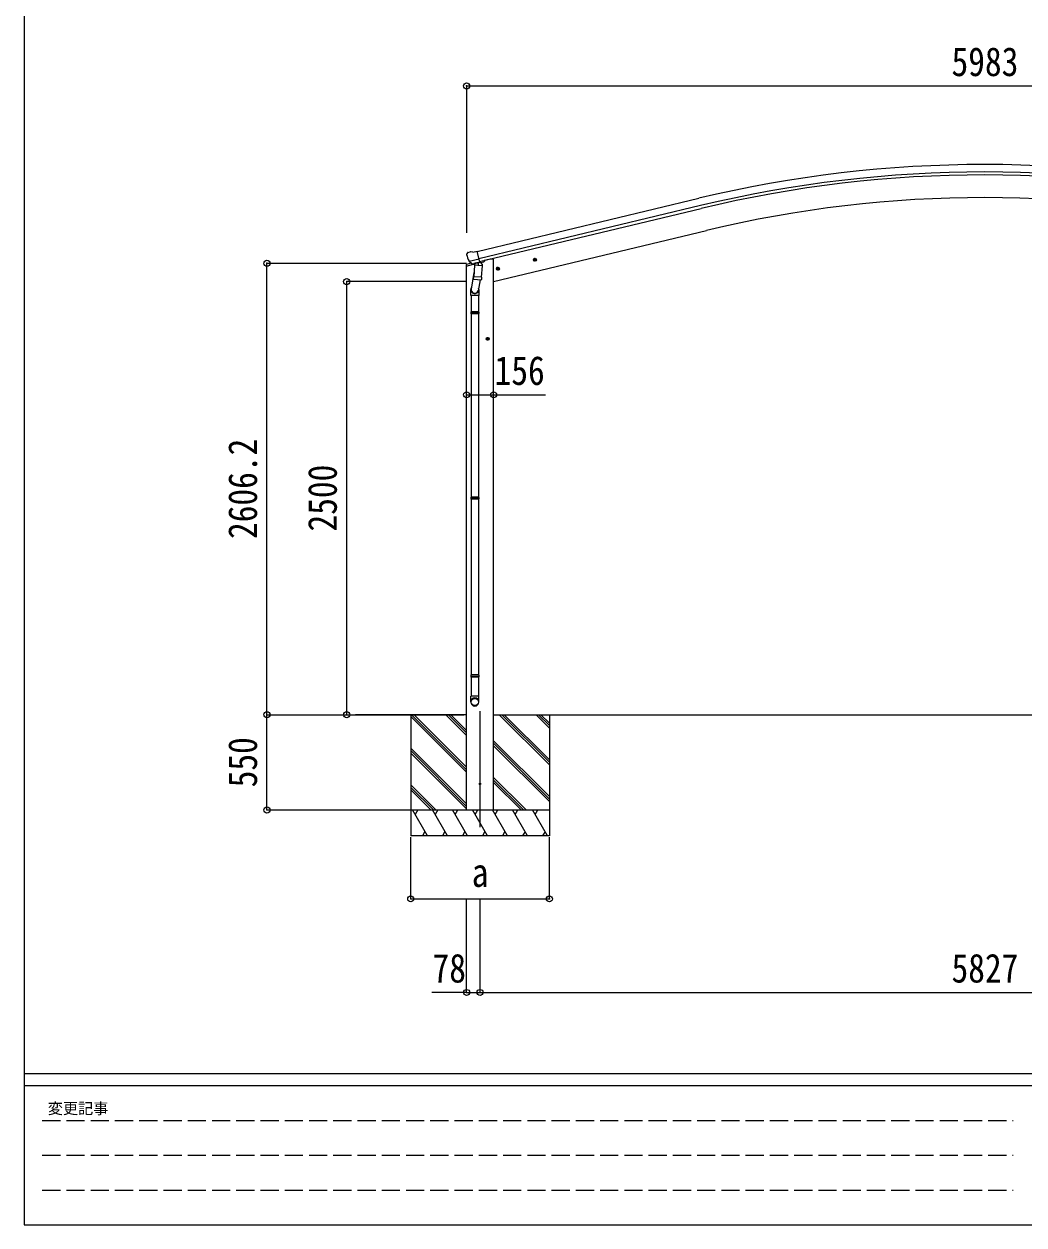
# Model space of a CAD drawing. Units: millimetres at full size, sheet at 1:35. Extents: x -9783 to 9892, y -6828 to 6752.
# Drawn here: x -9783 to -4012, y -6828 to 105 of the extents above; entities that cross this region are included whole.
import ezdxf
from ezdxf.enums import TextEntityAlignment as Align

# ---------------------------------------------------------------- set-up
doc = ezdxf.new("R2010")
doc.units = ezdxf.units.MM
doc.header["$LTSCALE"] = 35
doc.header["$PDMODE"] = 32
doc.header["$PDSIZE"] = 35
doc.linetypes.add('DASHED3', pattern=[4, 3, -1])
for name, color, linetype, lineweight in [('0-0_0', 7, 'Continuous', 9), ('0-1_本体', 4, 'Continuous', 9), ('0-2_部品', 7, 'Continuous', 9), ('0-8_PARTS2', 2, 'Continuous', 9), ('0-A_寸法', 6, 'Continuous', 9), ('F-0_240', 7, 'Continuous', 9)]:
    doc.layers.add(name, color=color, linetype=linetype, lineweight=lineweight)
doc.styles.add('ＭＳ ゴシック', font='')
doc.styles.get('ＭＳ ゴシック').set_extended_font_data('MS Gothic')

msp = doc.modelspace()

# ---------------------------------------------------------------- linework, layer by layer
at = {"layer": '0-0_0'}
for p, q in [((-7228.8, -3882.45), (-7870.3, -3882.46)), ((-7550.8, -3882.44), (-7550.8, -4582.44)), ((-7228.8, -4213.95), (-7550.8, -3891.95)), ((-7228.8, -4199.81), (-7546.16, -3882.45)), ((-7228.8, -4185.66), (-7532.02, -3882.45)), ((-7228.8, -4001.82), (-7348.18, -3882.44)), ((-7228.8, -3987.68), (-7334.04, -3882.44)), ((-7228.8, -3973.53), (-7319.9, -3882.44)), ((-7072.75, -3882.45), (-1401.86, -3882.45)), ((-6750.8, -4171.45), (-7039.81, -3882.44)), ((-6750.8, -4157.31), (-7025.67, -3882.44)), ((-6750.8, -4143.16), (-7011.53, -3882.44)), ((-6750.8, -3959.32), (-6827.68, -3882.44)), ((-6750.8, -3945.18), (-6813.54, -3882.44)), ((-6750.8, -3931.03), (-6799.4, -3882.44)), ((-6750.8, -3882.44), (-6750.8, -4582.44)), ((-7228.8, -4397.8), (-7550.8, -4075.8)), ((-7228.8, -4411.94), (-7550.8, -4089.94)), ((-6750.8, -4355.3), (-7072.8, -4033.3)), ((-6750.8, -4369.44), (-7072.8, -4047.44)), ((-6750.8, -4383.58), (-7072.8, -4061.58)), ((-7228.8, -4426.08), (-7550.8, -4104.08)), ((-7406.29, -4432.44), (-7550.8, -4287.93)), ((-6885.79, -4432.44), (-7072.8, -4245.43)), ((-6899.93, -4432.44), (-7072.8, -4259.57)), ((-6914.08, -4432.44), (-7072.8, -4273.71)), ((-7420.43, -4432.44), (-7550.8, -4302.07)), ((-7434.58, -4432.44), (-7550.8, -4316.21)), ((-7550.8, -4432.44), (-6750.8, -4432.44)), ((-7453.91, -4582.44), (-7540.51, -4432.44)), ((-7510.51, -4432.44), (-7525.51, -4458.42)), ((-7338.44, -4582.44), (-7425.04, -4432.44)), ((-7395.04, -4432.44), (-7410.04, -4458.42)), ((-7222.97, -4582.44), (-7309.57, -4432.44)), ((-7294.57, -4458.42), (-7279.57, -4432.44)), ((-7228.55, -4432.45), (-7073.05, -4432.45)), ((-7107.5, -4582.44), (-7194.1, -4432.44)), ((-7179.1, -4458.42), (-7164.1, -4432.44)), ((-6992.03, -4582.44), (-7078.63, -4432.44)), ((-7063.63, -4458.42), (-7048.63, -4432.44)), ((-6876.56, -4582.44), (-6963.16, -4432.44)), ((-6948.16, -4458.42), (-6933.16, -4432.44)), ((-6761.09, -4582.44), (-6847.69, -4432.44)), ((-6832.69, -4458.42), (-6817.69, -4432.44)), ((-7468.91, -4556.46), (-7483.91, -4582.44)), ((-7353.44, -4556.46), (-7368.44, -4582.44)), ((-7237.97, -4556.46), (-7252.97, -4582.44)), ((-7122.5, -4556.46), (-7137.5, -4582.44)), ((-7007.03, -4556.46), (-7022.03, -4582.44)), ((-6891.56, -4556.46), (-6906.56, -4582.44)), ((-6776.09, -4556.46), (-6791.09, -4582.44)), ((-6750.8, -4582.44), (-7550.8, -4582.44))]:
    msp.add_line(p, q, dxfattribs=at)
at = {"layer": '0-1_本体'}
for p, q in [((-7167.61, -1208.71), (-5888.47, -901.63)), ((-5878.39, -943.61), (-7157.54, -1250.69)), ((-7153.61, -1267.05), (-5874.46, -959.97)), ((-7073.05, -1382.44), (-5843.88, -1087.35)), ((-7228.8, -4432.44), (-7228.8, -1292.26)), ((-7200.23, -1275.93), (-7200.23, -1276.43)), ((-7092.8, -1253.06), (-7126.31, -1261.1)), ((-7072.8, -1253.06), (-7092.8, -1253.06)), ((-7072.8, -4432.44), (-7072.8, -1253.06))]:
    msp.add_line(p, q, dxfattribs=at)
for radius in [7073, 7029.83, 7013, 6882]:
    msp.add_arc((-4237.31, -7779.2), radius, 76.5, 103.5, dxfattribs=at)
at = {"layer": '0-2_部品'}
for p, q in [((-7228.54, -1224.64), (-7228.27, -1225.79)), ((-7224.32, -1216.06), (-7228.18, -1222.36)), ((-7221.23, -1213.81), (-7208.05, -1210.65)), ((-7193.49, -1213.32), (-7206.75, -1210.62)), ((-7193.49, -1213.32), (-7167.56, -1207.1)), ((-6831.81, -1266.03), (-6836.48, -1246.58)), ((-7230.66, -1292.77), (-7187.85, -1282.5)), ((-7230.66, -1285.88), (-7230.66, -1292.77)), ((-7202.16, -1276.68), (-7228.36, -1282.97)), ((-7214.49, -1264.94), (-7156.98, -1251.14)), ((-7197.64, -1279.85), (-7214.01, -1265.36)), ((-7194.93, -1280.42), (-7187.41, -1278.62)), ((-7194.09, -1280.31), (-7192.56, -1279.95)), ((-7192.56, -1279.95), (-7155.86, -1271.13)), ((-7190.72, -1280.17), (-7190.78, -1280.92)), ((-7190.02, -1281.96), (-7164.21, -1288.39)), ((-7183.1, -1287.3), (-7187.78, -1354.14)), ((-7137.41, -1290.5), (-7183.1, -1287.3)), ((-7181.33, -1284.12), (-7181.56, -1287.41)), ((-7161.81, -1272.96), (-7162.83, -1287.57)), ((-7155.86, -1271.13), (-7154.33, -1270.77)), ((-7152.77, -1268.66), (-7151.83, -1268.73)), ((-7151.83, -1268.73), (-7138.52, -1284.05)), ((-7148.15, -1272.97), (-7129.94, -1268.59)), ((-7142.09, -1357.33), (-7137.41, -1290.5)), ((-7138.52, -1284.05), (-7138.96, -1290.39)), ((-7126.11, -1260.58), (-7126.11, -1263.73)), ((-7038.34, -1305.33), (-7057.79, -1309.99)), ((-7055.36, -1309.41), (-7053.23, -1302.22)), ((-7050.2, -1314.86), (-7055.36, -1309.41)), ((-7053.23, -1302.22), (-7045.93, -1300.46)), ((-7045.73, -1317.38), (-7050.4, -1297.94)), ((-7045.93, -1300.46), (-7040.77, -1305.91)), ((-6824.42, -1253.97), (-6843.87, -1258.64)), ((-6841.44, -1258.05), (-6839.31, -1250.86)), ((-6836.28, -1263.5), (-6841.44, -1258.05)), ((-6839.31, -1250.86), (-6832.01, -1249.11)), ((-6832.01, -1249.11), (-6826.85, -1254.55)), ((-7186.04, -1329.37), (-7201.96, -1425.54)), ((-7188.63, -1366.61), (-7187.76, -1354.14)), ((-7188.24, -1367.96), (-7188.24, -1367.96)), ((-7142.09, -1357.33), (-7187.78, -1354.14)), ((-7186.79, -1368.74), (-7145.09, -1371.66)), ((-7150.52, -1371.28), (-7161.25, -1434.87)), ((-7142.1, -1357.33), (-7142.99, -1370.03)), ((-7204.11, -1462.7), (-7204.11, -1428.35)), ((-7158.11, -1428.05), (-7158.11, -1462.7)), ((-7158.11, -1462.7), (-7204.11, -1462.7)), ((-7202.11, -1462.7), (-7202.11, -1556.7)), ((-7160.11, -1462.7), (-7160.11, -1556.7)), ((-7204.11, -1558.7), (-7203.11, -1556.7)), ((-7158.11, -1558.7), (-7204.11, -1558.7)), ((-7158.11, -1566.7), (-7204.11, -1566.7)), ((-7159.11, -1556.7), (-7203.11, -1556.7)), ((-7159.11, -1568.7), (-7203.11, -1568.7)), ((-7202.11, -1568.7), (-7202.11, -2626.45)), ((-7160.11, -1568.7), (-7160.11, -2626.45)), ((-7158.11, -1558.7), (-7159.11, -1556.7)), ((-7158.11, -1566.7), (-7159.11, -1568.7)), ((-7158.11, -1558.7), (-7158.11, -1566.7)), ((-7096.6, -1712.57), (-7116.6, -1712.57)), ((-7114.11, -1712.57), (-7110.35, -1706.07)), ((-7110.35, -1719.07), (-7114.11, -1712.57)), ((-7110.35, -1706.07), (-7102.85, -1706.07)), ((-7106.6, -1722.57), (-7106.6, -1702.57)), ((-7102.85, -1706.07), (-7099.09, -1712.57)), ((-7204.11, -2628.45), (-7203.11, -2626.45)), ((-7158.11, -2628.45), (-7204.11, -2628.45)), ((-7159.11, -2626.45), (-7203.11, -2626.45)), ((-7158.11, -2628.45), (-7159.11, -2626.45)), ((-7158.11, -2628.45), (-7158.11, -2636.45)), ((-7158.11, -2636.45), (-7204.11, -2636.45)), ((-7159.11, -2638.45), (-7203.11, -2638.45)), ((-7202.11, -2638.45), (-7202.11, -3653.08)), ((-7160.11, -2638.45), (-7160.11, -3653.08)), ((-7158.11, -2636.45), (-7159.11, -2638.45)), ((-7204.11, -3655.08), (-7203.11, -3653.08)), ((-7158.11, -3655.08), (-7204.11, -3655.08)), ((-7158.11, -3663.08), (-7204.11, -3663.08)), ((-7159.11, -3653.08), (-7203.11, -3653.08)), ((-7159.11, -3665.08), (-7203.11, -3665.08)), ((-7202.11, -3665.08), (-7202.11, -3775.08)), ((-7160.11, -3665.08), (-7160.11, -3775.08)), ((-7158.11, -3655.08), (-7159.11, -3653.08)), ((-7158.11, -3663.08), (-7159.11, -3665.08)), ((-7158.11, -3655.08), (-7158.11, -3663.08)), ((-7204.11, -3809.22), (-7204.11, -3775.08)), ((-7158.11, -3775.08), (-7204.11, -3775.08)), ((-7158.11, -3809.22), (-7158.11, -3775.08))]:
    msp.add_line(p, q, dxfattribs=at)
for points in [[(-7162.13, -1272.55), (-7152.4, -1270.21), (-7167.56, -1207.1)], [(-7214.76, -1264.37), (-7214.17, -1265.21), (-7214.01, -1265.36)], [(-7162.13, -1272.55), (-7162.36, -1272.7), (-7187.13, -1278.64), (-7187.41, -1278.62)], [(-7040.77, -1305.91), (-7042.9, -1313.1), (-7050.2, -1314.86)], [(-6826.85, -1254.55), (-6828.98, -1261.75), (-6836.28, -1263.5)], [(-7204.11, -1558.7), (-7204.11, -1566.7), (-7203.11, -1568.7)], [(-7099.09, -1712.57), (-7102.85, -1719.07), (-7110.35, -1719.07)], [(-7204.11, -2628.45), (-7204.11, -2636.45), (-7203.11, -2638.45)], [(-7204.11, -3655.08), (-7204.11, -3663.08), (-7203.11, -3665.08)]]:
    msp.add_lwpolyline(points, dxfattribs=at)
for centre, radius in [((-6834.14, -1256.3), 8.5), ((-7048.06, -1307.66), 8.5), ((-7048.06, -1307.66), 7.7), ((-7048.06, -1307.66), 6.5), ((-6834.14, -1256.3), 7.7), ((-6834.14, -1256.3), 6.5), ((-7106.6, -1712.57), 8.5), ((-7106.6, -1712.57), 7.7), ((-7106.6, -1712.57), 6.5)]:
    msp.add_circle(centre, radius, dxfattribs=at)
at = {"layer": '0-2_部品', "color": 4}
msp.add_circle((-7150.8, -4282.45), 4.5, dxfattribs=at)
at = {"layer": '0-2_部品'}
for centre, radius, start, end in [((-7031.46, -1178.54), 202.4, 193.5, 205.09125), ((-7220.06, -1218.67), 5, 103.5, 148.5), ((-7207.35, -1213.56), 3, 78.5, 103.5), ((-7227.66, -1285.88), 3, 103.5, 180), ((-7194.21, -1279.83), 0.5, 248.23754, 283.5), ((-7191.22, -1280.14), 0.5, 356, 103.5), ((-7189.78, -1280.99), 1, 176, 256), ((-7163.85, -1287.42), 1.03, 250.03897, 351.96569), ((-7161.21, -1273.04), 0.604, 100.59842, 172.20595), ((-7154.45, -1270.28), 0.5, 283.5, 318.76246), ((-7131.11, -1263.73), 5, 283.5, 0), ((-7186.69, -1366.78), 1.95, 175.04017, 217.47766), ((-7186.65, -1366.75), 2, 217.40962, 266), ((-7144.95, -1369.66), 2, 266, 349.46843), ((-7174.11, -1428.35), 30, 177.45142, 180)]:
    msp.add_arc(centre, radius, start, end, dxfattribs=at)
for centre, major_axis, ratio, start_param, end_param in [((-7225.62, -1223.92), (-1.57, -2.57), 0.99628, 4.712389, 5.4996506), ((-7195.65, -1277.6), (-0.73, -2.92), 0.997631, 5.8041905, 6.6006116), ((-7195.59, -1277.37), (2.63, 3.16), 0.650902, 4.0958226, 4.1686332), ((-7195.62, -1277.5), (-0.73, -2.92), 0.997631, 0.3902369, 0.4789948), ((-7181.11, -1428.05), (23, 0), 0.996195, 2.5560258, 6.5663028), ((-7181.11, -1428.05), (21, 0), 0.996195, 2.9349147, 5.9512394), ((-7181.11, -3807.48), (-23, 0), 0.996195, 3.1415927, 6.2831853), ((-7181.11, -3809.22), (-23, 0), 0.996195, 3.1415927, 6.2831853), ((-7181.11, -3809.22), (0, -23.43), 0.981806, 4.712389, 7.8539816)]:
    msp.add_ellipse(centre, major_axis=major_axis, ratio=ratio, start_param=start_param, end_param=end_param, dxfattribs=at)
msp.add_ellipse((-7181.11, -3809.22), major_axis=(21, 0), ratio=0.996195, dxfattribs=at)
at = {"layer": '0-8_PARTS2'}
msp.add_line((-7150.8, -4531.63), (-7150.8, -3862.61), dxfattribs=at)
at = {"layer": '0-8_PARTS2', "color": 6}
for p, q in [((-7228.8, -5485.85), (-7150.8, -5485.85)), ((-7150.8, -5485.85), (-1323.81, -5485.85))]:
    msp.add_line(p, q, dxfattribs=at)
at = {"layer": '0-A_寸法'}
for p, q in [((-7228.8, -252.98), (-7228.8, -1100.1)), ((-7228.8, -252.98), (-1245.81, -252.98)), ((-8381.2, -1276.24), (-7228.8, -1276.24)), ((-8381.2, -3882.46), (-8381.2, -1276.24)), ((-7228.59, -1382.45), (-7920.74, -1382.46)), ((-7920.74, -3882.46), (-7920.74, -1382.46)), ((-7228.8, -2035.83), (-7072.8, -2035.83)), ((-7072.8, -2035.83), (-6772.8, -2035.83)), ((-8381.2, -3882.46), (-7550.8, -3882.46)), ((-8381.2, -4432.44), (-8381.2, -3882.46)), ((-7920.74, -3882.46), (-7244.28, -3882.46)), ((-8381.2, -4432.44), (-7550.8, -4432.44)), ((-7550.8, -4945.47), (-7550.8, -4588.93)), ((-6750.8, -4945.47), (-6750.8, -4588.93)), ((-7550.8, -4945.47), (-6750.8, -4945.47)), ((-7228.8, -5485.85), (-7228.8, -4945.47)), ((-7150.8, -5485.85), (-7150.8, -4945.47)), ((-7228.8, -5485.85), (-7428.8, -5485.85))]:
    msp.add_line(p, q, dxfattribs=at)
for p in [(-7228.8, -252.98), (-8381.2, -1276.24), (-7920.74, -1382.46), (-7228.8, -2035.83), (-7072.8, -2035.83), (-8381.2, -3882.46), (-7920.74, -3882.46), (-8381.2, -4432.44), (-7550.8, -4945.47), (-6750.8, -4945.47), (-7228.8, -5485.85), (-7150.8, -5485.85)]:
    msp.add_point(p, dxfattribs=at)
at = {"layer": 'F-0_240', "color": 5}
for p, q in [((-9783.03, 6751.9), (-9783.03, -6828.1)), ((-9783.03, -5953.1), (9396.97, -5953.1)), ((-9783.03, -6023.1), (6285.75, -6023.1)), ((-9783.03, -6828.1), (9396.97, -6828.1))]:
    msp.add_line(p, q, dxfattribs=at)
at = {"layer": 'F-0_240', "color": 4, "linetype": 'DASHED3'}
for p, q in [((-9678.03, -6224.35), (-4074.25, -6224.35)), ((-9678.03, -6425.6), (-4074.25, -6425.6)), ((-9678.03, -6626.85), (-4074.25, -6626.85))]:
    msp.add_line(p, q, dxfattribs=at)

# ---------------------------------------------------------------- texts
at = {"layer": '0-A_寸法', "color": 7, "style": 'ＭＳ ゴシック', "width": 0.85}
for s, p in [('5983', (-4429.81, -245.98)), ('156', (-7067.17, -2028.83)), ('a', (-7198.92, -4926.47)), ('78', (-7425.05, -5478.85)), ('5827', (-4429.81, -5478.85))]:
    msp.add_text(s, height=166.8, dxfattribs=at).set_placement(p, align=Align.BOTTOM_LEFT)
for s, p in [('2606.2', (-8388.2, -2868.1)), ('2500', (-7927.74, -2824.96)), ('550', (-8388.2, -4301.82))]:
    msp.add_text(s, height=166.8, rotation=90, dxfattribs=at).set_placement(p, align=Align.BOTTOM_LEFT)
at = {"layer": 'F-0_240', "style": 'ＭＳ ゴシック'}
msp.add_text('変更記事', height=64.15, dxfattribs=at).set_placement((-9646.27, -6206.85), align=Align.BOTTOM_LEFT)

doc.saveas('drawing.dxf')
